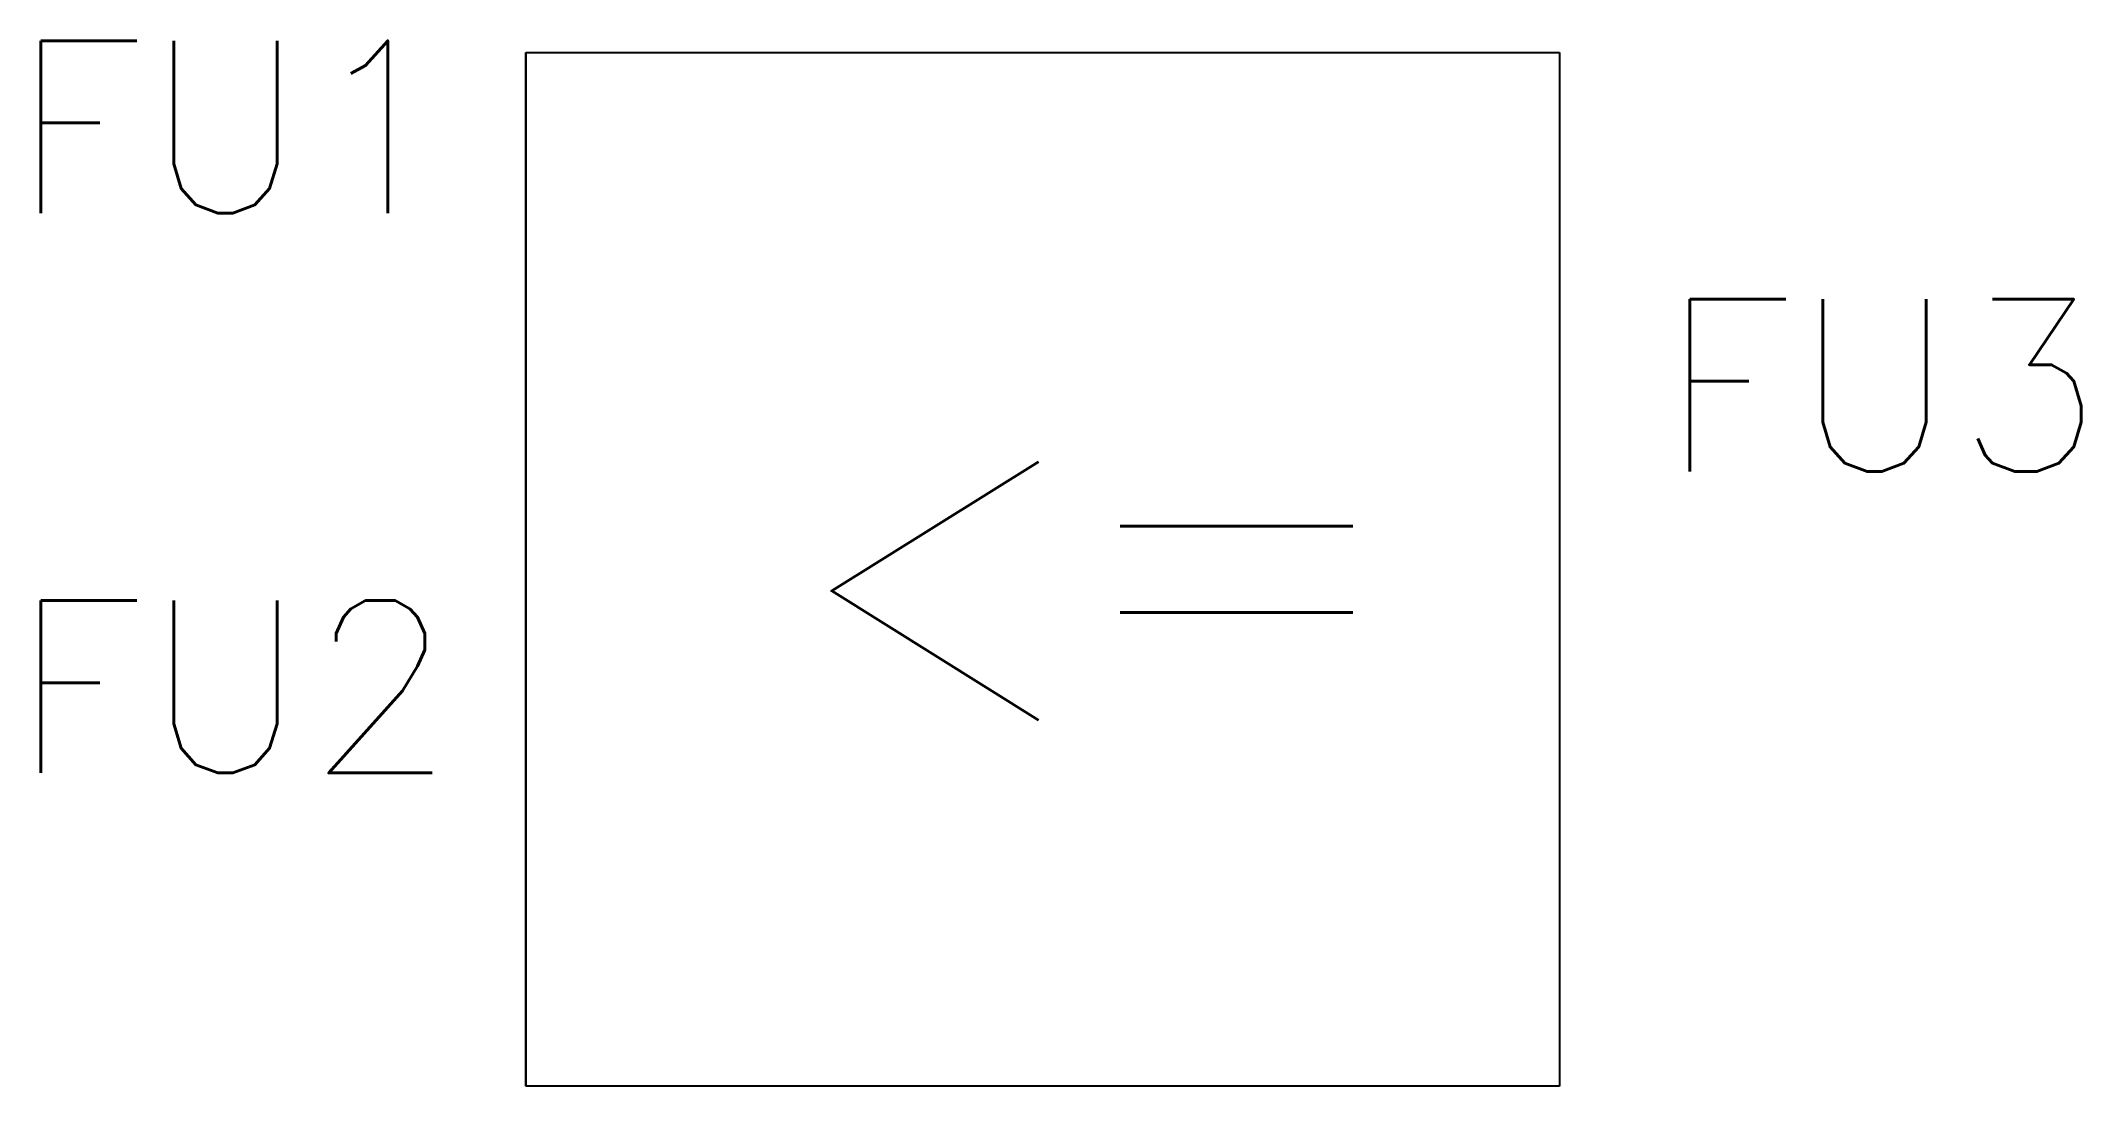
# Model space of a CAD drawing. Extents: x 144.4 to 168.1, y 220 to 232.1.
import ezdxf
from ezdxf.enums import TextEntityAlignment as Align

# ---------------------------------------------------------------- set-up
doc = ezdxf.new("R2010")
doc.units = 0
doc.header["$LTSCALE"] = 5
doc.layers.get('0').update_dxf_attribs({"linetype": 'CONTINUOUS'})
doc.styles.get("Standard").update_dxf_attribs({"font": 'simplex'})

msp = doc.modelspace()

# ---------------------------------------------------------------- linework, layer by layer
at = {"color": 0}
for p, q in [((150, 220), (150, 232)), ((150, 232), (150, 220)), ((150, 232), (162, 232)), ((162, 232), (162, 220)), ((162, 220), (150, 220))]:
    msp.add_line(p, q, dxfattribs=at)

# ---------------------------------------------------------------- texts
msp.add_text('<', height=3.5, dxfattribs=at).set_placement((154.75, 226), align=Align.MIDDLE)
msp.add_text('=', height=3.5, dxfattribs=at).set_placement((158.25, 226.25), align=Align.MIDDLE_CENTER)
for tag, p in [('FU1', (149.168, 230.137)), ('FU2', (149.168, 223.637))]:
    msp.add_attdef(tag, text='', height=2, dxfattribs=at).set_placement(p, align=Align.RIGHT)
msp.add_attdef('FU3', (163.168, 227.137), '', height=2, dxfattribs=at)

doc.saveas('drawing.dxf')
